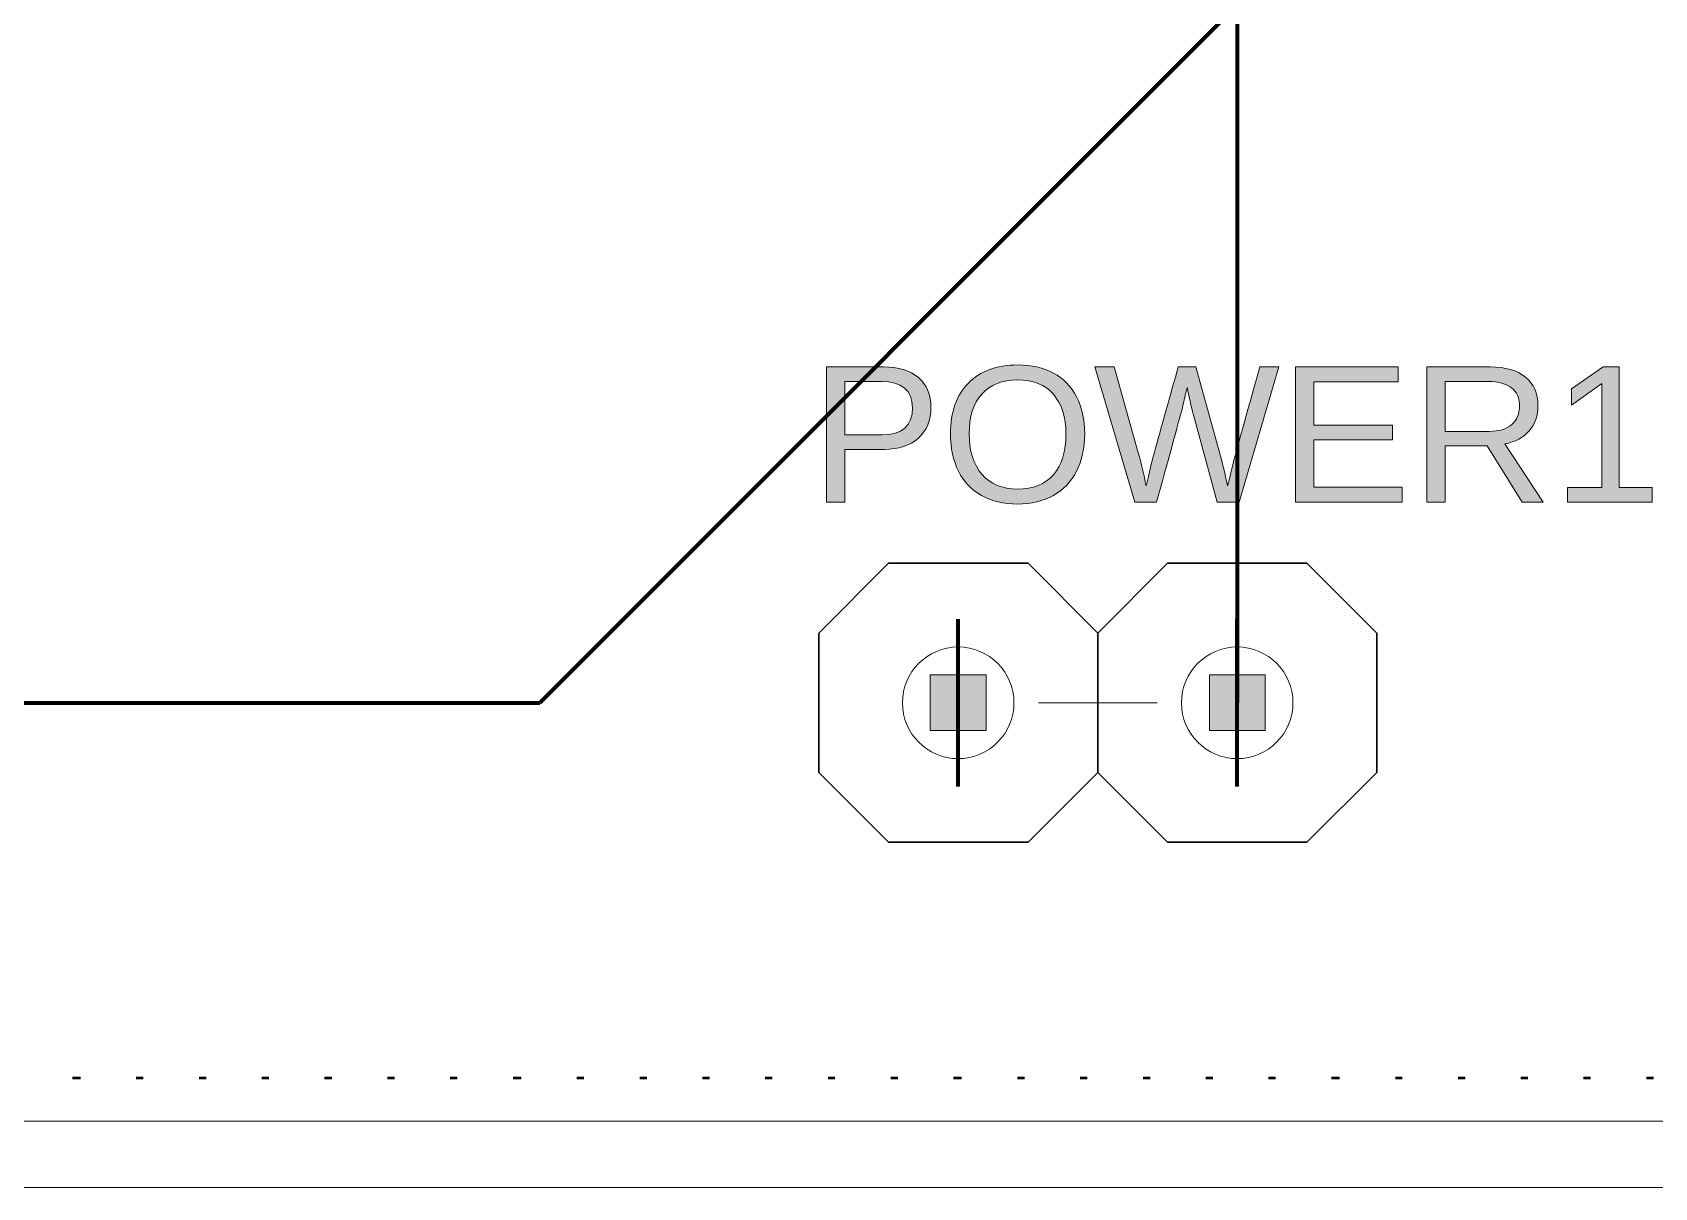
# Model space of a CAD drawing. Header units: millimetres. Extents: x 62.1 to 137.4, y 80.8 to 158.7.
# Drawn here: x 90.5 to 105.05, y 80.76 to 91.12 of the extents above; entities that cross this region are included whole.
import ezdxf

# ---------------------------------------------------------------- set-up
doc = ezdxf.new("R2010")
doc.units = ezdxf.units.MM
doc.header["$MEASUREMENT"] = 0
doc.layers.add('レイヤー 1', color=7, linetype='Continuous', lineweight=0)

# ---------------------------------------------------------------- blocks, each defined once
blk = doc.blocks.new('Block_75')
at = {"layer": 'レイヤー 1'}
h = blk.add_hatch(color=253, dxfattribs=at)
h.dxf.hatch_style = 2
edge = h.paths.add_edge_path()
edge.add_spline(control_points=[(98.393, 87.757), (98.393, 87.914), (98.299, 87.992), (98.111, 87.992), (98.111, 87.992), (97.785, 87.992), (97.785, 87.992), (97.785, 87.992), (97.785, 87.514), (97.785, 87.514), (97.785, 87.514), (98.118, 87.514), (98.118, 87.514), (98.302, 87.514), (98.393, 87.595), (98.393, 87.757)], knot_values=[0, 0, 0, 0, 1, 1, 1, 2, 2, 2, 3, 3, 3, 4, 4, 4, 5, 5, 5, 5], degree=3, periodic=0)
edge = h.paths.add_edge_path()
edge.add_spline(control_points=[(98.558, 87.759), (98.558, 87.644), (98.521, 87.553), (98.446, 87.485), (98.371, 87.418), (98.27, 87.384), (98.141, 87.384), (98.141, 87.384), (97.785, 87.384), (97.785, 87.384), (97.785, 87.384), (97.785, 86.911), (97.785, 86.911), (97.785, 86.911), (97.621, 86.911), (97.621, 86.911), (97.621, 86.911), (97.621, 88.123), (97.621, 88.123), (97.621, 88.123), (98.131, 88.123), (98.131, 88.123), (98.267, 88.123), (98.372, 88.092), (98.447, 88.028), (98.521, 87.964), (98.558, 87.875), (98.558, 87.759)], knot_values=[0, 0, 0, 0, 1, 1, 1, 2, 2, 2, 3, 3, 3, 4, 4, 4, 5, 5, 5, 6, 6, 6, 7, 7, 7, 8, 8, 8, 9, 9, 9, 9], degree=3, periodic=0)
for points, knots in [([(98.558, 87.759), (98.558, 87.644), (98.521, 87.553), (98.446, 87.485), (98.371, 87.418), (98.27, 87.384), (98.141, 87.384), (98.141, 87.384), (97.785, 87.384), (97.785, 87.384), (97.785, 87.384), (97.785, 86.911), (97.785, 86.911), (97.785, 86.911), (97.621, 86.911), (97.621, 86.911), (97.621, 86.911), (97.621, 88.123), (97.621, 88.123), (97.621, 88.123), (98.131, 88.123), (98.131, 88.123), (98.267, 88.123), (98.372, 88.092), (98.447, 88.028), (98.521, 87.964), (98.558, 87.875), (98.558, 87.759)], [0, 0, 0, 0, 1, 1, 1, 2, 2, 2, 3, 3, 3, 4, 4, 4, 5, 5, 5, 6, 6, 6, 7, 7, 7, 8, 8, 8, 9, 9, 9, 9]), ([(98.393, 87.757), (98.393, 87.914), (98.299, 87.992), (98.111, 87.992), (98.111, 87.992), (97.785, 87.992), (97.785, 87.992), (97.785, 87.992), (97.785, 87.514), (97.785, 87.514), (97.785, 87.514), (98.118, 87.514), (98.118, 87.514), (98.302, 87.514), (98.393, 87.595), (98.393, 87.757)], [0, 0, 0, 0, 1, 1, 1, 2, 2, 2, 3, 3, 3, 4, 4, 4, 5, 5, 5, 5])]:
    blk.add_open_spline(points, degree=3, knots=knots, dxfattribs=at)
blk = doc.blocks.new('Block_76')
at = {"layer": 'レイヤー 1'}
h = blk.add_hatch(color=253, dxfattribs=at)
h.dxf.hatch_style = 2
edge = h.paths.add_edge_path()
edge.add_spline(control_points=[(99.769, 87.523), (99.769, 87.674), (99.732, 87.792), (99.656, 87.878), (99.581, 87.964), (99.474, 88.007), (99.337, 88.007), (99.198, 88.007), (99.091, 87.965), (99.015, 87.88), (98.939, 87.795), (98.901, 87.676), (98.901, 87.523), (98.901, 87.371), (98.94, 87.25), (99.016, 87.161), (99.093, 87.072), (99.199, 87.028), (99.335, 87.028), (99.475, 87.028), (99.582, 87.071), (99.657, 87.157), (99.732, 87.243), (99.769, 87.365), (99.769, 87.523)], knot_values=[0, 0, 0, 0, 1, 1, 1, 2, 2, 2, 3, 3, 3, 4, 4, 4, 5, 5, 5, 6, 6, 6, 7, 7, 7, 8, 8, 8, 8], degree=3, periodic=0)
edge = h.paths.add_edge_path()
edge.add_spline(control_points=[(99.937, 87.523), (99.937, 87.396), (99.913, 87.285), (99.864, 87.19), (99.816, 87.095), (99.746, 87.022), (99.656, 86.971), (99.565, 86.92), (99.458, 86.894), (99.335, 86.894), (99.21, 86.894), (99.103, 86.919), (99.013, 86.97), (98.922, 87.02), (98.853, 87.093), (98.806, 87.189), (98.758, 87.284), (98.734, 87.396), (98.734, 87.523), (98.734, 87.717), (98.787, 87.869), (98.894, 87.978), (99, 88.087), (99.147, 88.141), (99.337, 88.141), (99.46, 88.141), (99.567, 88.117), (99.657, 88.068), (99.748, 88.019), (99.817, 87.948), (99.865, 87.854), (99.913, 87.761), (99.937, 87.65), (99.937, 87.523)], knot_values=[0, 0, 0, 0, 1, 1, 1, 2, 2, 2, 3, 3, 3, 4, 4, 4, 5, 5, 5, 6, 6, 6, 7, 7, 7, 8, 8, 8, 9, 9, 9, 10, 10, 10, 11, 11, 11, 11], degree=3, periodic=0)
for points, knots in [([(99.937, 87.523), (99.937, 87.396), (99.913, 87.285), (99.864, 87.19), (99.816, 87.095), (99.746, 87.022), (99.656, 86.971), (99.565, 86.92), (99.458, 86.894), (99.335, 86.894), (99.21, 86.894), (99.103, 86.919), (99.013, 86.97), (98.922, 87.02), (98.853, 87.093), (98.806, 87.189), (98.758, 87.284), (98.734, 87.396), (98.734, 87.523), (98.734, 87.717), (98.787, 87.869), (98.894, 87.978), (99, 88.087), (99.147, 88.141), (99.337, 88.141), (99.46, 88.141), (99.567, 88.117), (99.657, 88.068), (99.748, 88.019), (99.817, 87.948), (99.865, 87.854), (99.913, 87.761), (99.937, 87.65), (99.937, 87.523)], [0, 0, 0, 0, 1, 1, 1, 2, 2, 2, 3, 3, 3, 4, 4, 4, 5, 5, 5, 6, 6, 6, 7, 7, 7, 8, 8, 8, 9, 9, 9, 10, 10, 10, 11, 11, 11, 11]), ([(99.769, 87.523), (99.769, 87.674), (99.732, 87.792), (99.656, 87.878), (99.581, 87.964), (99.474, 88.007), (99.337, 88.007), (99.198, 88.007), (99.091, 87.965), (99.015, 87.88), (98.939, 87.795), (98.901, 87.676), (98.901, 87.523), (98.901, 87.371), (98.94, 87.25), (99.016, 87.161), (99.093, 87.072), (99.199, 87.028), (99.335, 87.028), (99.475, 87.028), (99.582, 87.071), (99.657, 87.157), (99.732, 87.243), (99.769, 87.365), (99.769, 87.523)], [0, 0, 0, 0, 1, 1, 1, 2, 2, 2, 3, 3, 3, 4, 4, 4, 5, 5, 5, 6, 6, 6, 7, 7, 7, 8, 8, 8, 8])]:
    blk.add_open_spline(points, degree=3, knots=knots, dxfattribs=at)
blk = doc.blocks.new('Block_77')
at = {"layer": 'レイヤー 1'}
h = blk.add_hatch(color=253, dxfattribs=at)
h.dxf.hatch_style = 2
edge = h.paths.add_edge_path()
edge.add_spline(control_points=[(101.321, 86.911), (101.321, 86.911), (101.125, 86.911), (101.125, 86.911), (101.125, 86.911), (100.915, 87.681), (100.915, 87.681), (100.901, 87.729), (100.881, 87.816), (100.855, 87.94), (100.84, 87.874), (100.827, 87.818), (100.817, 87.773), (100.807, 87.729), (100.728, 87.441), (100.582, 86.911), (100.582, 86.911), (100.386, 86.911), (100.386, 86.911), (100.386, 86.911), (100.029, 88.123), (100.029, 88.123), (100.029, 88.123), (100.2, 88.123), (100.2, 88.123), (100.2, 88.123), (100.418, 87.353), (100.418, 87.353), (100.444, 87.257), (100.467, 87.158), (100.489, 87.056), (100.503, 87.119), (100.519, 87.188), (100.537, 87.263), (100.555, 87.337), (100.635, 87.624), (100.776, 88.123), (100.776, 88.123), (100.933, 88.123), (100.933, 88.123), (100.933, 88.123), (101.144, 87.369), (101.144, 87.369), (101.176, 87.246), (101.201, 87.141), (101.219, 87.056), (101.219, 87.056), (101.227, 87.086), (101.227, 87.086), (101.243, 87.152), (101.255, 87.206), (101.265, 87.247), (101.275, 87.289), (101.355, 87.581), (101.507, 88.123), (101.507, 88.123), (101.678, 88.123), (101.678, 88.123), (101.678, 88.123), (101.321, 86.911), (101.321, 86.911)], knot_values=[0, 0, 0, 0, 1, 1, 1, 2, 2, 2, 3, 3, 3, 4, 4, 4, 5, 5, 5, 6, 6, 6, 7, 7, 7, 8, 8, 8, 9, 9, 9, 10, 10, 10, 11, 11, 11, 12, 12, 12, 13, 13, 13, 14, 14, 14, 15, 15, 15, 16, 16, 16, 17, 17, 17, 18, 18, 18, 19, 19, 19, 20, 20, 20, 20], degree=3, periodic=0)
blk.add_open_spline([(101.321, 86.911), (101.321, 86.911), (101.125, 86.911), (101.125, 86.911), (101.125, 86.911), (100.915, 87.681), (100.915, 87.681), (100.901, 87.729), (100.881, 87.816), (100.855, 87.94), (100.84, 87.874), (100.827, 87.818), (100.817, 87.773), (100.807, 87.729), (100.728, 87.441), (100.582, 86.911), (100.582, 86.911), (100.386, 86.911), (100.386, 86.911), (100.386, 86.911), (100.029, 88.123), (100.029, 88.123), (100.029, 88.123), (100.2, 88.123), (100.2, 88.123), (100.2, 88.123), (100.418, 87.353), (100.418, 87.353), (100.444, 87.257), (100.467, 87.158), (100.489, 87.056), (100.503, 87.119), (100.519, 87.188), (100.537, 87.263), (100.555, 87.337), (100.635, 87.624), (100.776, 88.123), (100.776, 88.123), (100.933, 88.123), (100.933, 88.123), (100.933, 88.123), (101.144, 87.369), (101.144, 87.369), (101.176, 87.246), (101.201, 87.141), (101.219, 87.056), (101.219, 87.056), (101.227, 87.086), (101.227, 87.086), (101.243, 87.152), (101.255, 87.206), (101.265, 87.247), (101.275, 87.289), (101.355, 87.581), (101.507, 88.123), (101.507, 88.123), (101.678, 88.123), (101.678, 88.123), (101.678, 88.123), (101.321, 86.911), (101.321, 86.911)], degree=3, knots=[0, 0, 0, 0, 1, 1, 1, 2, 2, 2, 3, 3, 3, 4, 4, 4, 5, 5, 5, 6, 6, 6, 7, 7, 7, 8, 8, 8, 9, 9, 9, 10, 10, 10, 11, 11, 11, 12, 12, 12, 13, 13, 13, 14, 14, 14, 15, 15, 15, 16, 16, 16, 17, 17, 17, 18, 18, 18, 19, 19, 19, 20, 20, 20, 20], dxfattribs=at)
blk = doc.blocks.new('Block_78')
at = {"layer": 'レイヤー 1'}
h = blk.add_hatch(color=253, dxfattribs=at)
h.dxf.hatch_style = 2
edge = h.paths.add_edge_path()
edge.add_spline(control_points=[(101.828, 86.911), (101.828, 86.911), (101.828, 88.123), (101.828, 88.123), (101.828, 88.123), (102.748, 88.123), (102.748, 88.123), (102.748, 88.123), (102.748, 87.989), (102.748, 87.989), (102.748, 87.989), (101.993, 87.989), (101.993, 87.989), (101.993, 87.989), (101.993, 87.601), (101.993, 87.601), (101.993, 87.601), (102.696, 87.601), (102.696, 87.601), (102.696, 87.601), (102.696, 87.468), (102.696, 87.468), (102.696, 87.468), (101.993, 87.468), (101.993, 87.468), (101.993, 87.468), (101.993, 87.046), (101.993, 87.046), (101.993, 87.046), (102.783, 87.046), (102.783, 87.046), (102.783, 87.046), (102.783, 86.911), (102.783, 86.911), (102.783, 86.911), (101.828, 86.911), (101.828, 86.911)], knot_values=[0, 0, 0, 0, 1, 1, 1, 2, 2, 2, 3, 3, 3, 4, 4, 4, 5, 5, 5, 6, 6, 6, 7, 7, 7, 8, 8, 8, 9, 9, 9, 10, 10, 10, 11, 11, 11, 12, 12, 12, 12], degree=3, periodic=0)
blk.add_open_spline([(101.828, 86.911), (101.828, 86.911), (101.828, 88.123), (101.828, 88.123), (101.828, 88.123), (102.748, 88.123), (102.748, 88.123), (102.748, 88.123), (102.748, 87.989), (102.748, 87.989), (102.748, 87.989), (101.993, 87.989), (101.993, 87.989), (101.993, 87.989), (101.993, 87.601), (101.993, 87.601), (101.993, 87.601), (102.696, 87.601), (102.696, 87.601), (102.696, 87.601), (102.696, 87.468), (102.696, 87.468), (102.696, 87.468), (101.993, 87.468), (101.993, 87.468), (101.993, 87.468), (101.993, 87.046), (101.993, 87.046), (101.993, 87.046), (102.783, 87.046), (102.783, 87.046), (102.783, 87.046), (102.783, 86.911), (102.783, 86.911), (102.783, 86.911), (101.828, 86.911), (101.828, 86.911)], degree=3, knots=[0, 0, 0, 0, 1, 1, 1, 2, 2, 2, 3, 3, 3, 4, 4, 4, 5, 5, 5, 6, 6, 6, 7, 7, 7, 8, 8, 8, 9, 9, 9, 10, 10, 10, 11, 11, 11, 12, 12, 12, 12], dxfattribs=at)
blk = doc.blocks.new('Block_79')
at = {"layer": 'レイヤー 1'}
h = blk.add_hatch(color=253, dxfattribs=at)
h.dxf.hatch_style = 2
edge = h.paths.add_edge_path()
edge.add_spline(control_points=[(103.836, 87.775), (103.836, 87.846), (103.812, 87.9), (103.764, 87.936), (103.716, 87.973), (103.647, 87.992), (103.558, 87.992), (103.558, 87.992), (103.168, 87.992), (103.168, 87.992), (103.168, 87.992), (103.168, 87.545), (103.168, 87.545), (103.168, 87.545), (103.564, 87.545), (103.564, 87.545), (103.651, 87.545), (103.718, 87.565), (103.765, 87.605), (103.812, 87.646), (103.836, 87.702), (103.836, 87.775)], knot_values=[0, 0, 0, 0, 1, 1, 1, 2, 2, 2, 3, 3, 3, 4, 4, 4, 5, 5, 5, 6, 6, 6, 7, 7, 7, 7], degree=3, periodic=0)
edge = h.paths.add_edge_path()
edge.add_spline(control_points=[(103.86, 86.911), (103.86, 86.911), (103.545, 87.415), (103.545, 87.415), (103.545, 87.415), (103.168, 87.415), (103.168, 87.415), (103.168, 87.415), (103.168, 86.911), (103.168, 86.911), (103.168, 86.911), (103.004, 86.911), (103.004, 86.911), (103.004, 86.911), (103.004, 88.123), (103.004, 88.123), (103.004, 88.123), (103.574, 88.123), (103.574, 88.123), (103.71, 88.123), (103.816, 88.093), (103.89, 88.032), (103.964, 87.971), (104.001, 87.886), (104.001, 87.777), (104.001, 87.687), (103.975, 87.611), (103.923, 87.55), (103.87, 87.489), (103.798, 87.45), (103.705, 87.434), (103.705, 87.434), (104.049, 86.911), (104.049, 86.911), (104.049, 86.911), (103.86, 86.911), (103.86, 86.911)], knot_values=[0, 0, 0, 0, 1, 1, 1, 2, 2, 2, 3, 3, 3, 4, 4, 4, 5, 5, 5, 6, 6, 6, 7, 7, 7, 8, 8, 8, 9, 9, 9, 10, 10, 10, 11, 11, 11, 12, 12, 12, 12], degree=3, periodic=0)
for points, knots in [([(103.86, 86.911), (103.86, 86.911), (103.545, 87.415), (103.545, 87.415), (103.545, 87.415), (103.168, 87.415), (103.168, 87.415), (103.168, 87.415), (103.168, 86.911), (103.168, 86.911), (103.168, 86.911), (103.004, 86.911), (103.004, 86.911), (103.004, 86.911), (103.004, 88.123), (103.004, 88.123), (103.004, 88.123), (103.574, 88.123), (103.574, 88.123), (103.71, 88.123), (103.816, 88.093), (103.89, 88.032), (103.964, 87.971), (104.001, 87.886), (104.001, 87.777), (104.001, 87.687), (103.975, 87.611), (103.923, 87.55), (103.87, 87.489), (103.798, 87.45), (103.705, 87.434), (103.705, 87.434), (104.049, 86.911), (104.049, 86.911), (104.049, 86.911), (103.86, 86.911), (103.86, 86.911)], [0, 0, 0, 0, 1, 1, 1, 2, 2, 2, 3, 3, 3, 4, 4, 4, 5, 5, 5, 6, 6, 6, 7, 7, 7, 8, 8, 8, 9, 9, 9, 10, 10, 10, 11, 11, 11, 12, 12, 12, 12]), ([(103.836, 87.775), (103.836, 87.846), (103.812, 87.9), (103.764, 87.936), (103.716, 87.973), (103.647, 87.992), (103.558, 87.992), (103.558, 87.992), (103.168, 87.992), (103.168, 87.992), (103.168, 87.992), (103.168, 87.545), (103.168, 87.545), (103.168, 87.545), (103.564, 87.545), (103.564, 87.545), (103.651, 87.545), (103.718, 87.565), (103.765, 87.605), (103.812, 87.646), (103.836, 87.702), (103.836, 87.775)], [0, 0, 0, 0, 1, 1, 1, 2, 2, 2, 3, 3, 3, 4, 4, 4, 5, 5, 5, 6, 6, 6, 7, 7, 7, 7])]:
    blk.add_open_spline(points, degree=3, knots=knots, dxfattribs=at)
blk = doc.blocks.new('Block_80')
at = {"layer": 'レイヤー 1'}
h = blk.add_hatch(color=253, dxfattribs=at)
h.dxf.hatch_style = 2
edge = h.paths.add_edge_path()
edge.add_spline(control_points=[(104.265, 86.911), (104.265, 86.911), (104.265, 87.043), (104.265, 87.043), (104.265, 87.043), (104.574, 87.043), (104.574, 87.043), (104.574, 87.043), (104.574, 87.976), (104.574, 87.976), (104.574, 87.976), (104.301, 87.78), (104.301, 87.78), (104.301, 87.78), (104.301, 87.926), (104.301, 87.926), (104.301, 87.926), (104.587, 88.123), (104.587, 88.123), (104.587, 88.123), (104.73, 88.123), (104.73, 88.123), (104.73, 88.123), (104.73, 87.043), (104.73, 87.043), (104.73, 87.043), (105.025, 87.043), (105.025, 87.043), (105.025, 87.043), (105.025, 86.911), (105.025, 86.911), (105.025, 86.911), (104.265, 86.911), (104.265, 86.911)], knot_values=[0, 0, 0, 0, 1, 1, 1, 2, 2, 2, 3, 3, 3, 4, 4, 4, 5, 5, 5, 6, 6, 6, 7, 7, 7, 8, 8, 8, 9, 9, 9, 10, 10, 10, 11, 11, 11, 11], degree=3, periodic=0)
blk.add_open_spline([(104.265, 86.911), (104.265, 86.911), (104.265, 87.043), (104.265, 87.043), (104.265, 87.043), (104.574, 87.043), (104.574, 87.043), (104.574, 87.043), (104.574, 87.976), (104.574, 87.976), (104.574, 87.976), (104.301, 87.78), (104.301, 87.78), (104.301, 87.78), (104.301, 87.926), (104.301, 87.926), (104.301, 87.926), (104.587, 88.123), (104.587, 88.123), (104.587, 88.123), (104.73, 88.123), (104.73, 88.123), (104.73, 88.123), (104.73, 87.043), (104.73, 87.043), (104.73, 87.043), (105.025, 87.043), (105.025, 87.043), (105.025, 87.043), (105.025, 86.911), (105.025, 86.911), (105.025, 86.911), (104.265, 86.911), (104.265, 86.911)], degree=3, knots=[0, 0, 0, 0, 1, 1, 1, 2, 2, 2, 3, 3, 3, 4, 4, 4, 5, 5, 5, 6, 6, 6, 7, 7, 7, 8, 8, 8, 9, 9, 9, 10, 10, 10, 11, 11, 11, 11], dxfattribs=at)

msp = doc.modelspace()

# ---------------------------------------------------------------- hatches: boundary and pattern name
at = {"layer": 'レイヤー 1'}
h = msp.add_hatch(color=253, dxfattribs=at)
h.dxf.hatch_style = 2
h.paths.add_polyline_path([(98.553, 85.362), (99.053, 85.362), (99.053, 84.862), (98.553, 84.862)])
h = msp.add_hatch(color=253, dxfattribs=at)
h.dxf.hatch_style = 2
h.paths.add_polyline_path([(101.055, 85.362), (101.555, 85.362), (101.555, 84.862), (101.055, 84.862)])

# ---------------------------------------------------------------- linework, layer by layer
at = {"layer": 'レイヤー 1', "color": 140, "lineweight": 211}
for p, q in [((95.051, 85.112), (101.305, 91.366)), ((101.305, 91.366), (101.305, 85.112)), ((78.789, 85.112), (95.051, 85.112))]:
    msp.add_line(p, q, dxfattribs=at)
at = {"layer": 'レイヤー 1', "color": 253, "lineweight": 30}
for p, q in [((98.178, 86.363), (97.552, 85.737)), ((98.178, 86.363), (99.429, 86.363)), ((99.429, 86.363), (100.054, 85.737)), ((100.054, 85.737), (100.679, 86.363)), ((100.679, 86.363), (101.93, 86.363)), ((101.93, 86.363), (102.556, 85.737)), ((97.552, 85.737), (97.552, 84.486)), ((100.054, 85.737), (100.054, 84.486)), ((102.556, 85.737), (102.556, 84.486)), ((97.552, 84.486), (98.178, 83.861)), ((100.054, 84.486), (99.429, 83.861)), ((100.679, 83.861), (100.054, 84.486)), ((102.556, 84.486), (101.93, 83.861)), ((99.429, 83.861), (98.178, 83.861)), ((101.93, 83.861), (100.679, 83.861))]:
    msp.add_line(p, q, dxfattribs=at)
at = {"layer": 'レイヤー 1', "color": 122, "lineweight": 211}
for p, q in [((98.803, 84.361), (98.803, 85.862)), ((98.803, 84.361), (98.803, 85.862)), ((101.305, 84.361), (101.305, 85.862)), ((101.305, 84.361), (101.305, 85.862))]:
    msp.add_line(p, q, dxfattribs=at)
at = {"layer": 'レイヤー 1', "color": 62, "lineweight": 0}
for p, q in [((100.054, 84.58), (100.054, 85.643)), ((99.522, 85.112), (100.586, 85.112))]:
    msp.add_line(p, q, dxfattribs=at)
at = {"layer": 'レイヤー 1', "color": 140, "lineweight": 50}
for p, q in [((90.933, 81.745), (90.86, 81.745)), ((91.496, 81.745), (91.433, 81.745)), ((92.059, 81.745), (91.996, 81.745)), ((92.622, 81.745), (92.559, 81.745)), ((93.185, 81.745), (93.122, 81.745)), ((93.748, 81.745), (93.685, 81.745)), ((94.31, 81.745), (94.248, 81.745)), ((94.884, 81.745), (94.811, 81.745)), ((95.447, 81.745), (95.384, 81.745)), ((96.01, 81.745), (95.947, 81.745)), ((96.572, 81.745), (96.51, 81.745)), ((97.135, 81.745), (97.073, 81.745)), ((97.698, 81.745), (97.636, 81.745)), ((98.261, 81.745), (98.199, 81.745)), ((98.834, 81.745), (98.761, 81.745)), ((99.397, 81.745), (99.335, 81.745)), ((99.96, 81.745), (99.898, 81.745)), ((100.523, 81.745), (100.461, 81.745)), ((101.086, 81.745), (101.023, 81.745)), ((101.649, 81.745), (101.586, 81.745)), ((102.222, 81.745), (102.149, 81.745)), ((102.785, 81.745), (102.723, 81.745)), ((103.348, 81.745), (103.285, 81.745)), ((103.911, 81.745), (103.848, 81.745)), ((104.474, 81.745), (104.411, 81.745)), ((105.037, 81.745), (104.974, 81.745))]:
    msp.add_line(p, q, dxfattribs=at)
at = {"layer": 'レイヤー 1', "color": 7, "lineweight": 9}
msp.add_line((115.054, 81.359), (62.789, 81.359), dxfattribs=at)
at = {"layer": 'レイヤー 1'}
for points in [[(62.424, 158.663), (137.424, 158.663), (137.424, 80.765), (62.424, 80.765)], [(98.553, 85.362), (99.053, 85.362), (99.053, 84.862), (98.553, 84.862)], [(101.055, 85.362), (101.555, 85.362), (101.555, 84.862), (101.055, 84.862)]]:
    msp.add_lwpolyline(points, close=True, dxfattribs=at)
at = {"layer": 'レイヤー 1', "color": 253, "lineweight": 0}
for points in [[(98.553, 85.362), (99.053, 85.362), (99.053, 84.862), (98.553, 84.862)], [(101.055, 85.362), (101.555, 85.362), (101.555, 84.862), (101.055, 84.862)]]:
    msp.add_lwpolyline(points, close=True, dxfattribs=at)
at = {"layer": 'レイヤー 1'}
for points in [[(99.303, 85.112), (99.303, 84.835), (99.079, 84.611), (98.803, 84.611), (98.527, 84.611), (98.303, 84.835), (98.303, 85.112), (98.303, 85.388), (98.527, 85.612), (98.803, 85.612), (99.079, 85.612), (99.303, 85.388), (99.303, 85.112)], [(99.303, 85.112), (99.303, 84.835), (99.079, 84.611), (98.803, 84.611), (98.527, 84.611), (98.303, 84.835), (98.303, 85.112), (98.303, 85.388), (98.527, 85.612), (98.803, 85.612), (99.079, 85.612), (99.303, 85.388), (99.303, 85.112)], [(101.805, 85.112), (101.805, 84.835), (101.581, 84.611), (101.305, 84.611), (101.029, 84.611), (100.805, 84.835), (100.805, 85.112), (100.805, 85.388), (101.029, 85.612), (101.305, 85.612), (101.581, 85.612), (101.805, 85.388), (101.805, 85.112)], [(101.805, 85.112), (101.805, 84.835), (101.581, 84.611), (101.305, 84.611), (101.029, 84.611), (100.805, 84.835), (100.805, 85.112), (100.805, 85.388), (101.029, 85.612), (101.305, 85.612), (101.581, 85.612), (101.805, 85.388), (101.805, 85.112)]]:
    msp.add_open_spline(points, degree=3, knots=[0, 0, 0, 0, 1, 1, 1, 2, 2, 2, 3, 3, 3, 4, 4, 4, 4], dxfattribs=at)
at = {"layer": 'レイヤー 1', "color": 7, "lineweight": 0}
for points in [[(99.303, 85.112), (99.303, 84.835), (99.079, 84.611), (98.803, 84.611), (98.527, 84.611), (98.303, 84.835), (98.303, 85.112), (98.303, 85.388), (98.527, 85.612), (98.803, 85.612), (99.079, 85.612), (99.303, 85.388), (99.303, 85.112)], [(99.303, 85.112), (99.303, 84.835), (99.079, 84.611), (98.803, 84.611), (98.527, 84.611), (98.303, 84.835), (98.303, 85.112), (98.303, 85.388), (98.527, 85.612), (98.803, 85.612), (99.079, 85.612), (99.303, 85.388), (99.303, 85.112)], [(101.805, 85.112), (101.805, 84.835), (101.581, 84.611), (101.305, 84.611), (101.029, 84.611), (100.805, 84.835), (100.805, 85.112), (100.805, 85.388), (101.029, 85.612), (101.305, 85.612), (101.581, 85.612), (101.805, 85.388), (101.805, 85.112)], [(101.805, 85.112), (101.805, 84.835), (101.581, 84.611), (101.305, 84.611), (101.029, 84.611), (100.805, 84.835), (100.805, 85.112), (100.805, 85.388), (101.029, 85.612), (101.305, 85.612), (101.581, 85.612), (101.805, 85.388), (101.805, 85.112)]]:
    msp.add_open_spline(points, degree=3, knots=[0, 0, 0, 0, 1, 1, 1, 2, 2, 2, 3, 3, 3, 4, 4, 4, 4], dxfattribs=at)

# ---------------------------------------------------------------- block references
at = {"layer": 'レイヤー 1'}
for name in ['Block_75', 'Block_76', 'Block_77', 'Block_78', 'Block_79', 'Block_80']:
    msp.add_blockref(name, (0, 0), dxfattribs=at)

doc.saveas('drawing.dxf')
